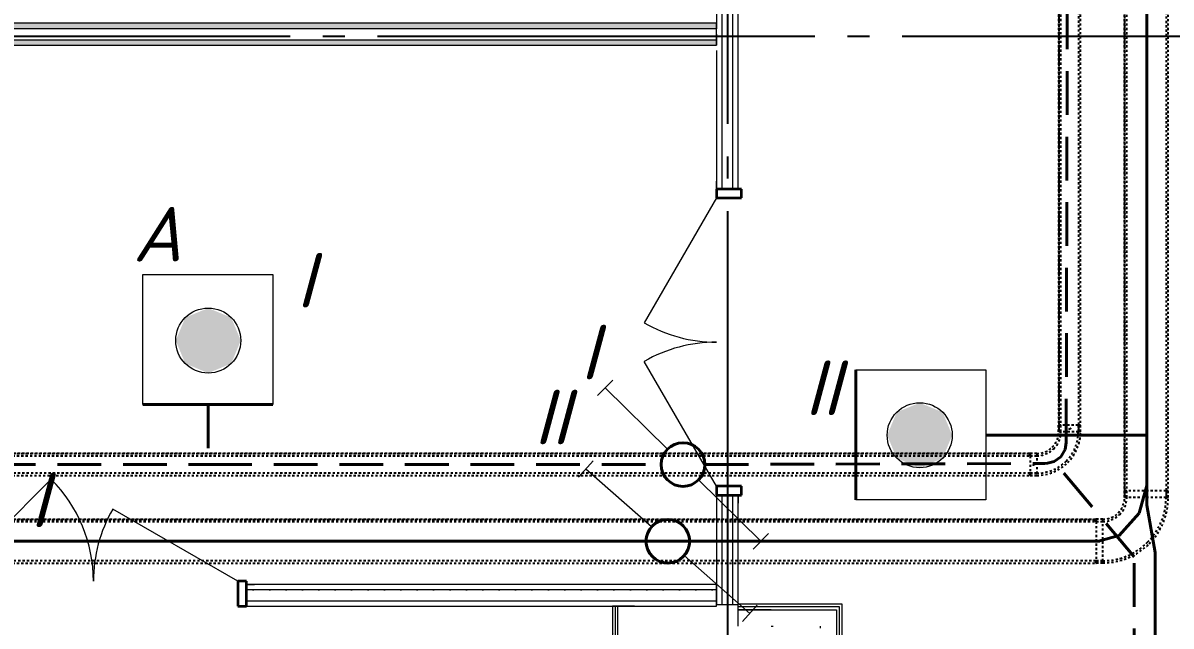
# Model space of a CAD drawing. Header units: millimetres. Extents: x 0 to 1293, y 0 to 420.
# Drawn here: x 366 to 418.5, y 192.6 to 220.2 of the extents above; entities that cross this region are included whole.
import ezdxf

# ---------------------------------------------------------------- set-up
doc = ezdxf.new("R2010")
doc.units = ezdxf.units.MM
for name, pattern in [('JIS_02_2.0', [3, 2, -1]), ('ГОСТ 2.303 5', [24, 20, -1.5, 1, -1.5]), ('СПКБ-0000-000-АР#001$0$Achse', [2300, 0, -800, 1500, 0])]:
    doc.linetypes.add(name, pattern=pattern)
for name, color, linetype in [('@000', 7, 'Continuous'), ('Viewport2ForCustomObjects_0', 7, 'Continuous'), ('СПКБ-0000-000-АР#001$0$Двери ArchiCAD', 7, 'Continuous'), ('СПКБ-0000-000-АР#001$0$Стены', 7, 'Continuous'), ('Строительные оси', 7, 'Continuous'), ('ЭМ_ЛОТКИ', 3, 'JIS_02_2.0'), ('ЭО_АВАРИЙНОЕ ОСВЕЩЕНИЕ', 7, 'Continuous'), ('ЭО_РАБОЧЕЕ ОСВЕЩЕНИЕ', 7, 'Continuous')]:
    doc.layers.add(name, color=color, linetype=linetype)
for name, color, linetype, lineweight, true_color in [('СПКБ-0000-000-АР#001$0$Двери ArchiCAD_Ном._пера__161', 7, 'Continuous', 13, 0xe11606), ('СПКБ-0000-000-АР#001$0$Двери ArchiCAD_Ном._пера__23', 7, 'Continuous', 35, 0xff6600), ('СПКБ-0000-000-АР#001$0$Двери ArchiCAD_Ном._пера__3', 7, 'Continuous', 18, 0xff6600), ('СПКБ-0000-000-АР#001$0$Стены_Ном._пера__161', 7, 'Continuous', 13, 0xe11606), ('СПКБ-0000-000-АР#001$0$Стены_Ном._пера__68', 7, 'Continuous', 20, 0xfd4435)]:
    doc.layers.add(name, color=color, linetype=linetype, lineweight=lineweight, true_color=true_color)
doc.layers.add('СПКБ-0000-000-АР#001$0$Стены_Ном._пера__1', color=7, linetype='Continuous', lineweight=13)
doc.layers.add('СПКБ-0000-000-АР#001$0$Стены_Ном._пера__20', color=1, linetype='Continuous', lineweight=20)
doc.styles.add('2.5', font='isocpeui.ttf')
pattern_1 = [(0, (0, 0), (0, 75), [0, -75])]
pattern_2 = [(0, (0, 0), (0, 173.205), [0, -100]), (0, (50, 86.6), (0, 173.205), [0, -100])]

# ---------------------------------------------------------------- blocks, each defined once
blk = doc.blocks.new('*U547')
at = {"color": 0, "linetype": 'ByBlock', "lineweight": -2}
for p, q in [((-100, -31), (-100, -8653.1)), ((-100, -8653.1), (-100, -31)), ((-90, -8653.1), (-90, -31)), ((90, -31), (90, -8653.1)), ((100, -8653.1), (100, -31)), ((100, -8653.1), (100, -31)), ((-90, -8653.1), (-100, -8653.1)), ((90, -8653.1), (-90, -8653.1)), ((100, -8653.1), (90, -8653.1))]:
    blk.add_line(p, q, dxfattribs=at)
blk.add_circle((0, -8638.1), 3.5, dxfattribs=at)
blk = doc.blocks.new('*U548')
at = {"color": 0, "linetype": 'ByBlock', "lineweight": -2}
for p, q in [((-50, -31), (-50, -8753.4)), ((-50, -8753.4), (-50, -31)), ((-40, -8753.4), (-40, -31)), ((40, -31), (40, -8753.4)), ((50, -8753.4), (50, -31)), ((50, -8753.4), (50, -31)), ((-40, -8753.4), (-50, -8753.4)), ((40, -8753.4), (-40, -8753.4)), ((50, -8753.4), (40, -8753.4))]:
    blk.add_line(p, q, dxfattribs=at)
blk.add_circle((0, -8738.4), 3.5, dxfattribs=at)
blk = doc.blocks.new('*U552')
at = {"color": 0, "linetype": 'ByBlock', "lineweight": -2}
for p, q in [((-101, 0), (-101, -29.5)), ((-101, 0), (-100.2, 0)), ((-100.2, 0), (-100.2, -29.5)), ((-100.2, 0), (-98.7, 0)), ((-98.7, 0), (98.7, 0)), ((98.7, 0), (100.2, 0)), ((100.2, 0), (100.2, -29.5)), ((100.2, 0), (101, 0)), ((101, 0), (101, -29.5)), ((-100, -31), (-100, -27206.9)), ((-90, -31), (-100, -31)), ((-100, -27206.9), (-100, -31)), ((-90, -27206.9), (-90, -31)), ((90, -31), (90, -27206.9)), ((100, -31), (90, -31)), ((100, -27206.9), (100, -31)), ((100, -27206.9), (100, -31))]:
    blk.add_line(p, q, dxfattribs=at)
blk.add_circle((0, -15), 3.5, dxfattribs=at)
for centre, radius, start, end in [((-99.8, -29.5), 1.21, 180, 247.3801), ((-100.4, -31), 0.413, 0, 67.3801), ((-99.8, -29.5), 0.413, 180, 247.3801), ((-100.4, -31), 1.21, 0, 67.3801), ((100.4, -31), 1.21, 112.6199, 180), ((99.8, -29.5), 0.413, 292.6199, 360), ((100.4, -31), 0.413, 112.6199, 180), ((99.8, -29.5), 1.21, 292.6199, 360)]:
    blk.add_arc(centre, radius, start, end, dxfattribs=at)
blk = doc.blocks.new('*U553')
at = {"color": 0, "linetype": 'ByBlock', "lineweight": -2}
for p, q in [((-50.7, 0), (-50.7, -29.5)), ((-50.7, 0), (-50, 0)), ((-50, 0), (-50, -29.5)), ((-50, 0), (-48.5, 0)), ((-48.5, 0), (48.5, 0)), ((48.5, 0), (50, 0)), ((50, 0), (50, -29.5)), ((50, 0), (50.7, 0)), ((50.7, 0), (50.7, -29.5)), ((-50, -31), (-50, -26905.6)), ((-40, -31), (-50, -31)), ((-50, -26905.6), (-50, -31)), ((-40, -26905.6), (-40, -31)), ((40, -31), (40, -26905.6)), ((50, -31), (40, -31)), ((50, -26905.6), (50, -31)), ((50, -26905.6), (50, -31))]:
    blk.add_line(p, q, dxfattribs=at)
blk.add_circle((0, -15), 3.5, dxfattribs=at)
for centre, radius, start, end in [((-49.4, -29.5), 1.33, 180, 230.0338), ((-50.6, -31), 0.629, 0, 50.0338), ((-49.4, -29.5), 0.629, 180, 230.0338), ((-50.6, -31), 1.33, 0, 50.0338), ((50.6, -31), 1.33, 129.9662, 180), ((49.4, -29.5), 0.629, 309.9662, 360), ((50.6, -31), 0.629, 129.9662, 180), ((49.4, -29.5), 1.33, 309.9662, 360)]:
    blk.add_arc(centre, radius, start, end, dxfattribs=at)
blk = doc.blocks.new('*U550')
at = {"color": 0, "linetype": 'ByBlock', "lineweight": -2}
for p, q in [((130, 330), (100, 330)), ((100, 330), (130, 330)), ((100, 320), (130, 320)), ((130, 330), (130, 320)), ((130.2, 328.9), (130, 328.9)), ((130.2, 321.2), (130.2, 328.9)), ((130.2, 320.6), (130.2, 321.2)), ((130.2, 319.4), (130.2, 320.6)), ((130.2, 319.2), (130.2, 319.4)), ((130.2, 141.2), (130.2, 319.2)), ((130, 140), (100, 140)), ((100, 130), (130, 130)), ((100, 130), (130, 130)), ((130, 140), (130, 130)), ((130, 131.5), (130.2, 131.5)), ((130.2, 141.2), (130.2, 141)), ((130.2, 141), (130.2, 139.8)), ((130.2, 139.8), (130.2, 139.2)), ((130.2, 131.5), (130.2, 139.2)), ((-200, 30), (-200, 0)), ((-200, 30), (-200, 0)), ((-200, 0), (-190, 0)), ((-190, 0), (-190, 30)), ((-190, 0), (-189.2, 0)), ((-189.2, 0), (-189, 0)), ((-189, 0), (-11, 0)), ((-10.8, 0), (-11, 0)), ((-10, 0), (-10.8, 0)), ((-10, 30), (-10, 0)), ((-10, 0), (0, 0)), ((0, 0), (0, 30)), ((0, 30), (0, 0))]:
    blk.add_line(p, q, dxfattribs=at)
for centre in [(115.2, 230.2), (-100, 15)]:
    blk.add_circle(centre, 3.5, dxfattribs=at)
for radius, start, end in [(300, 90, 135), (290, 90, 135), (300, 135, 180), (290, 135, 180), (110, 135, 180), (110, 90, 135), (100, 90, 135), (100, 135, 180)]:
    blk.add_arc((100, 30), radius, start, end, dxfattribs=at)
blk = doc.blocks.new('*U551')
at = {"color": 0, "linetype": 'ByBlock', "lineweight": -2}
for p, q in [((130, 230), (100, 230)), ((100, 230), (130, 230)), ((100, 220), (130, 220)), ((130, 230), (130, 220)), ((130.2, 228.9), (130, 228.9)), ((130.2, 221.2), (130.2, 228.9)), ((130.2, 220.6), (130.2, 221.2)), ((130.2, 219.4), (130.2, 220.6)), ((130.2, 219.2), (130.2, 219.4)), ((130.2, 141.2), (130.2, 219.2)), ((130, 140), (100, 140)), ((100, 130), (130, 130)), ((100, 130), (130, 130)), ((130, 140), (130, 130)), ((130, 131.5), (130.2, 131.5)), ((130.2, 141.2), (130.2, 141)), ((130.2, 141), (130.2, 139.8)), ((130.2, 139.8), (130.2, 139.2)), ((130.2, 131.5), (130.2, 139.2)), ((-100, 30), (-100, 0)), ((-100, 30), (-100, 0)), ((-100, 0), (-90, 0)), ((-90, 0), (-90, 30)), ((-90, 0), (-89.2, 0)), ((-89.2, 0), (-89, 0)), ((-89, 0), (-11, 0)), ((-10.8, 0), (-11, 0)), ((-10, 0), (-10.8, 0)), ((-10, 30), (-10, 0)), ((-10, 0), (0, 0)), ((0, 0), (0, 30)), ((0, 30), (0, 0))]:
    blk.add_line(p, q, dxfattribs=at)
for centre in [(115.2, 180.2), (-50, 15)]:
    blk.add_circle(centre, 3.5, dxfattribs=at)
for radius, start, end in [(200, 90, 135), (190, 90, 135), (200, 135, 180), (190, 135, 180), (110, 135, 180), (110, 90, 135), (100, 90, 135), (100, 135, 180)]:
    blk.add_arc((100, 30), radius, start, end, dxfattribs=at)
blk = doc.blocks.new('СПКБ-0000-000-АР#001$0$Двупольная Дверь 19_4')
at = {"layer": 'СПКБ-0000-000-АР#001$0$Двери ArchiCAD_Ном._пера__161', "color": 12, "linetype": 'Continuous', "lineweight": 13, "true_color": 0xe11606}
for p, q in [((-700, 0), (-737, 0)), ((-700, 0), (-700, -25)), ((700, 0), (700, -25)), ((700, 0), (737, 0)), ((-700, -25), (-700, -75)), ((700, -25), (700, -75)), ((-700, -100), (-737, -100)), ((-700, -75), (-700, -100)), ((700, -75), (700, -100)), ((700, -100), (737, -100))]:
    blk.add_line(p, q, dxfattribs=at)
at = {"layer": 'СПКБ-0000-000-АР#001$0$Двери ArchiCAD_Ном._пера__23', "color": 30, "linetype": 'Continuous', "lineweight": 35, "true_color": 0xff6600}
for p, q in [((-660, 0), (-700, 0)), ((-700, 0), (-700, -115)), ((-660, -115), (-660, 0)), ((700, 0), (660, 0)), ((660, 0), (660, -115)), ((700, -115), (700, 0)), ((-700, -115), (-660, -115)), ((660, -115), (700, -115))]:
    blk.add_line(p, q, dxfattribs=at)
at = {"layer": 'СПКБ-0000-000-АР#001$0$Двери ArchiCAD_Ном._пера__3', "color": 30, "linetype": 'Continuous', "lineweight": 18, "true_color": 0xff6600}
for p, q in [((-660, 0), (-88.4, 330)), ((660, 0), (88.4, 330))]:
    blk.add_line(p, q, dxfattribs=at)
for centre, start, end in [((-660, 0), 0, 30), ((660, 0), 150, 180)]:
    blk.add_arc(centre, 660, start, end, dxfattribs=at)
blk = doc.blocks.new('СПКБ-0000-000-АР#001$0$Стена_30', base_point=(6043.1, 15585.7))
at = {"layer": 'СПКБ-0000-000-АР#001$0$Стены_Ном._пера__161', "linetype": 'Continuous', "lineweight": 13, "true_color": 0xe11606}
h = blk.add_hatch(dxfattribs=at)
h.set_pattern_fill('ГИПС', color=12, style=0, pattern_type=2)
h.set_pattern_definition(pattern_1)
h.paths.add_polyline_path([(5993.1, 15585.7), (5993.1, 9185.8), (6018.1, 9185.8), (6018.1, 15585.7)])
h = blk.add_hatch(dxfattribs=at)
h.set_pattern_fill('ГИПС', color=12, style=0, pattern_type=2)
h.set_pattern_definition(pattern_1)
h.paths.add_polyline_path([(6093.1, 15585.7), (6068.1, 15585.7), (6068.1, 9185.8), (6093.1, 9185.8)])
h = blk.add_hatch(dxfattribs=at)
h.set_pattern_fill('ГИПС', color=12, style=0, pattern_type=2)
h.set_pattern_definition(pattern_1)
h.paths.add_polyline_path([(5993.1, 7284.7), (6018.1, 7284.7), (6018.1, 7785.8), (5993.1, 7785.8)])
h = blk.add_hatch(dxfattribs=at)
h.set_pattern_fill('ГИПС', color=12, style=0, pattern_type=2)
h.set_pattern_definition(pattern_1)
h.paths.add_polyline_path([(6068.1, 7284.7), (6093.1, 7284.7), (6093.1, 7785.8), (6068.1, 7785.8)])
at = {"layer": 'СПКБ-0000-000-АР#001$0$Стены_Ном._пера__161', "color": 12, "linetype": 'Continuous', "lineweight": 13, "true_color": 0xe11606}
for p, q in [((6018.1, 15585.7), (6018.1, 9185.8)), ((6068.1, 9185.8), (6068.1, 15585.7)), ((5993.1, 9185.8), (5993.1, 9222.8)), ((6093.1, 9185.8), (6093.1, 9222.8)), ((5993.1, 9185.8), (6018.1, 9185.8)), ((6018.1, 9185.8), (6068.1, 9185.8)), ((6068.1, 9185.8), (6093.1, 9185.8)), ((5993.1, 7785.8), (5993.1, 7748.8)), ((5993.1, 7785.8), (6018.1, 7785.8)), ((6018.1, 7785.8), (6018.1, 7284.7)), ((6018.1, 7785.8), (6068.1, 7785.8)), ((6068.1, 7284.7), (6068.1, 7785.8)), ((6068.1, 7785.8), (6093.1, 7785.8)), ((6093.1, 7785.8), (6093.1, 7748.8))]:
    blk.add_line(p, q, dxfattribs=at)
at = {"layer": 'СПКБ-0000-000-АР#001$0$Стены_Ном._пера__161', "color": 12, "linetype": 'Continuous', "lineweight": 13, "true_color": 0xe11606, "flags": 128}
for points in [[(5993.1, 15585.7), (5993.1, 9921.1)], [(6093.1, 9185.8), (6093.1, 15585.7)], [(5993.1, 9896.1), (5993.1, 9846.1)], [(5993.1, 9821.1), (5993.1, 9185.8)], [(5993.1, 7785.8), (5993.1, 7284.7)], [(6093.1, 7284.7), (6093.1, 7785.8)], [(5993.1, 7284.7), (6093.1, 7284.7)]]:
    blk.add_lwpolyline(points, dxfattribs=at)
at = {"layer": 'СПКБ-0000-000-АР#001$0$Двери ArchiCAD', "color": 21, "linetype": 'Continuous', "lineweight": 18, "true_color": 0xff9955, "zscale": 1000, "rotation": 90}
blk.add_blockref('СПКБ-0000-000-АР#001$0$Двупольная Дверь 19_4', (5993.1, 8485.8), dxfattribs=at)
blk = doc.blocks.new('СПКБ-0000-000-АР#001$0$Стена_99', base_point=(6468.2, 6585.7))
at = {"layer": 'СПКБ-0000-000-АР#001$0$Стены_Ном._пера__20', "linetype": 'Continuous', "lineweight": 20}
h = blk.add_hatch(dxfattribs=at)
h.set_pattern_fill('ШТУКАТУРКА', color=1, style=0, pattern_type=2)
h.set_pattern_definition(pattern_2)
h.paths.add_polyline_path([(6543.2, 7260.7), (6543.2, 6510.7), (6556.2, 6497.7), (6556.2, 7273.7)])
h = blk.add_hatch(dxfattribs=at)
h.set_pattern_fill('ШТУКАТУРКА', color=1, style=0, pattern_type=2)
h.set_pattern_definition(pattern_2)
h.paths.add_polyline_path([(6568.2, 6485.7), (6568.2, 7285.7), (6556.2, 7273.7), (6556.2, 6497.7)])
at = {"layer": 'СПКБ-0000-000-АР#001$0$Стены_Ном._пера__1', "color": 7, "linetype": 'СПКБ-0000-000-АР#001$0$Achse', "lineweight": 13, "flags": 128}
blk.add_lwpolyline([(6468.2, 7185.7), (6468.2, 6585.7)], dxfattribs=at)
at = {"layer": 'СПКБ-0000-000-АР#001$0$Стены_Ном._пера__20', "color": 1, "linetype": 'Continuous', "lineweight": 20, "flags": 128}
blk.add_lwpolyline([(6568.2, 6485.7), (6568.2, 7285.7)], dxfattribs=at)
at = {"layer": 'СПКБ-0000-000-АР#001$0$Стены_Ном._пера__68', "color": 20, "linetype": 'Continuous', "lineweight": 20, "true_color": 0xfd4435}
for p, q in [((6543.2, 7260.7), (6543.2, 6510.7)), ((6556.2, 6497.7), (6556.2, 7273.7))]:
    blk.add_line(p, q, dxfattribs=at)
blk = doc.blocks.new('СПКБ-0000-000-АР#001$0$Стена_100', base_point=(5617.8, 6585.7))
at = {"layer": 'СПКБ-0000-000-АР#001$0$Стены_Ном._пера__20', "linetype": 'Continuous', "lineweight": 20}
h = blk.add_hatch(dxfattribs=at)
h.set_pattern_fill('ШТУКАТУРКА', color=1, style=0, pattern_type=2)
h.set_pattern_definition(pattern_2)
h.paths.add_polyline_path([(5517.8, 7276.2), (5517.8, 6485.7), (5529.8, 6497.7), (5529.8, 7276.2)])
h = blk.add_hatch(dxfattribs=at)
h.set_pattern_fill('ШТУКАТУРКА', color=1, style=0, pattern_type=2)
h.set_pattern_definition(pattern_2)
h.paths.add_polyline_path([(5542.8, 6510.7), (5542.8, 7276.2), (5529.8, 7276.2), (5529.8, 6497.7)])
at = {"layer": 'СПКБ-0000-000-АР#001$0$Стены_Ном._пера__1', "color": 7, "linetype": 'Continuous', "lineweight": 13, "flags": 128}
blk.add_lwpolyline([(5617.8, 7276.2), (5542.8, 7276.2)], dxfattribs=at)
at = {"layer": 'СПКБ-0000-000-АР#001$0$Стены_Ном._пера__1', "color": 7, "linetype": 'СПКБ-0000-000-АР#001$0$Achse', "lineweight": 13, "flags": 128}
blk.add_lwpolyline([(5617.8, 6585.7), (5617.8, 7276.2)], dxfattribs=at)
at = {"layer": 'СПКБ-0000-000-АР#001$0$Стены_Ном._пера__20', "color": 1, "linetype": 'Continuous', "lineweight": 20, "flags": 128}
for points in [[(5529.8, 7276.2), (5517.8, 7276.2)], [(5517.8, 7276.2), (5517.8, 6485.7)], [(5542.8, 7276.2), (5529.8, 7276.2)]]:
    blk.add_lwpolyline(points, dxfattribs=at)
at = {"layer": 'СПКБ-0000-000-АР#001$0$Стены_Ном._пера__68', "color": 20, "linetype": 'Continuous', "lineweight": 20, "true_color": 0xfd4435}
for p, q in [((5529.8, 7276.2), (5529.8, 6497.7)), ((5542.8, 6510.7), (5542.8, 7276.2))]:
    blk.add_line(p, q, dxfattribs=at)
blk = doc.blocks.new('СПКБ-0000-000-АР#001$0$Стена_101', base_point=(6468.2, 7185.7))
at = {"layer": 'СПКБ-0000-000-АР#001$0$Стены_Ном._пера__20', "linetype": 'Continuous', "lineweight": 20}
h = blk.add_hatch(dxfattribs=at)
h.set_pattern_fill('ШТУКАТУРКА', color=1, style=0, pattern_type=2)
h.set_pattern_definition(pattern_2)
h.paths.add_polyline_path([(6243.1, 7285.7), (6093.1, 7285.7), (6093.1, 7273.7), (6243.1, 7273.7)])
h = blk.add_hatch(dxfattribs=at)
h.set_pattern_fill('ШТУКАТУРКА', color=1, style=0, pattern_type=2)
h.set_pattern_definition(pattern_2)
h.paths.add_polyline_path([(6243.1, 7273.7), (6093.1, 7273.7), (6093.1, 7260.7), (6243.1, 7260.7)])
h = blk.add_hatch(dxfattribs=at)
h.set_pattern_fill('ШТУКАТУРКА', color=1, style=0, pattern_type=2)
h.set_pattern_definition(pattern_2)
h.paths.add_polyline_path([(6568.2, 7285.7), (6243.1, 7285.7), (6243.1, 7273.7), (6556.2, 7273.7)])
h = blk.add_hatch(dxfattribs=at)
h.set_pattern_fill('ШТУКАТУРКА', color=1, style=0, pattern_type=2)
h.set_pattern_definition(pattern_2)
h.paths.add_polyline_path([(6243.1, 7260.7), (6543.2, 7260.7), (6556.2, 7273.7), (6243.1, 7273.7)])
at = {"layer": 'СПКБ-0000-000-АР#001$0$Стены_Ном._пера__1', "color": 7, "linetype": 'Continuous', "lineweight": 13, "flags": 128}
blk.add_lwpolyline([(6093.1, 7185.7), (6093.1, 7260.7)], dxfattribs=at)
at = {"layer": 'СПКБ-0000-000-АР#001$0$Стены_Ном._пера__1', "color": 7, "linetype": 'СПКБ-0000-000-АР#001$0$Achse', "lineweight": 13, "flags": 128}
blk.add_lwpolyline([(6243.1, 7185.7), (6468.2, 7185.7)], dxfattribs=at)
at = {"layer": 'СПКБ-0000-000-АР#001$0$Стены_Ном._пера__20', "color": 1, "linetype": 'Continuous', "lineweight": 20, "flags": 128}
for points in [[(6568.2, 7285.7), (6093.1, 7285.7)], [(6093.1, 7273.7), (6093.1, 7285.7)], [(6093.1, 7260.7), (6093.1, 7273.7)]]:
    blk.add_lwpolyline(points, dxfattribs=at)
at = {"layer": 'СПКБ-0000-000-АР#001$0$Стены_Ном._пера__68', "color": 20, "linetype": 'Continuous', "lineweight": 20, "true_color": 0xfd4435}
for p, q in [((6243.1, 7273.7), (6093.1, 7273.7)), ((6243.1, 7260.7), (6093.1, 7260.7)), ((6093.1, 7260.7), (6243.1, 7260.7)), ((6556.2, 7273.7), (6243.1, 7273.7)), ((6243.1, 7260.7), (6543.2, 7260.7))]:
    blk.add_line(p, q, dxfattribs=at)
blk = doc.blocks.new('СПКБ-0000-000-АР#001$0$Стена_136', base_point=(-12446.9, 9895.7))
at = {"layer": 'СПКБ-0000-000-АР#001$0$Стены_Ном._пера__161', "linetype": 'Continuous', "lineweight": 13, "true_color": 0xe11606}
h = blk.add_hatch(dxfattribs=at)
h.set_pattern_fill('ГИПС', color=12, style=0, pattern_type=2)
h.set_pattern_definition(pattern_1)
h.paths.add_polyline_path([(5993.1, 9945.7), (-12396.9, 9945.7), (-12421.9, 9920.7), (5993.1, 9920.7)])
h = blk.add_hatch(dxfattribs=at)
h.set_pattern_fill('ГИПС', color=12, style=0, pattern_type=2)
h.set_pattern_definition(pattern_1)
h.paths.add_polyline_path([(-12496.9, 9845.7), (5993.1, 9845.7), (5993.1, 9870.7), (-12471.9, 9870.7)])
at = {"layer": 'СПКБ-0000-000-АР#001$0$Стены_Ном._пера__161', "color": 12, "linetype": 'Continuous', "lineweight": 13, "true_color": 0xe11606}
for p, q in [((5993.1, 9920.7), (-12421.9, 9920.7)), ((-12471.9, 9870.7), (5993.1, 9870.7))]:
    blk.add_line(p, q, dxfattribs=at)
at = {"layer": 'СПКБ-0000-000-АР#001$0$Стены_Ном._пера__161', "color": 12, "linetype": 'Continuous', "lineweight": 13, "true_color": 0xe11606, "flags": 128}
for points in [[(5993.1, 9945.7), (-12396.9, 9945.7)], [(5993.1, 9845.7), (5993.1, 9945.7)], [(-12496.9, 9845.7), (5993.1, 9845.7)]]:
    blk.add_lwpolyline(points, dxfattribs=at)
blk = doc.blocks.new('СПКБ-0000-000-АР#001$0$Двупольная Дверь 19_9')
at = {"layer": 'СПКБ-0000-000-АР#001$0$Двери ArchiCAD_Ном._пера__161', "color": 12, "linetype": 'Continuous', "lineweight": 13, "true_color": 0xe11606}
for p, q in [((-700, -15), (-737, -15)), ((-700, -40), (-700, -15)), ((-700, -90), (-700, -40)), ((700, -40), (700, -15)), ((700, -15), (737, -15)), ((700, -90), (700, -40)), ((-700, -115), (-700, -90)), ((700, -115), (700, -90)), ((-700, -115), (-737, -115)), ((700, -115), (737, -115))]:
    blk.add_line(p, q, dxfattribs=at)
at = {"layer": 'СПКБ-0000-000-АР#001$0$Двери ArchiCAD_Ном._пера__23', "color": 30, "linetype": 'Continuous', "lineweight": 35, "true_color": 0xff6600}
for p, q in [((-660, 0), (-700, 0)), ((-700, 0), (-700, -115)), ((-660, -115), (-660, 0)), ((700, 0), (660, 0)), ((660, 0), (660, -115)), ((700, -115), (700, 0)), ((-700, -115), (-660, -115)), ((660, -115), (700, -115))]:
    blk.add_line(p, q, dxfattribs=at)
at = {"layer": 'СПКБ-0000-000-АР#001$0$Двери ArchiCAD_Ном._пера__3', "color": 30, "linetype": 'Continuous', "lineweight": 18, "true_color": 0xff6600}
for p, q in [((-660, 0), (-193.3, 466.7)), ((660, 0), (88.4, 330))]:
    blk.add_line(p, q, dxfattribs=at)
for centre, start, end in [((-660, 0), 0, 45), ((660, 0), 150, 180)]:
    blk.add_arc(centre, 660, start, end, dxfattribs=at)
blk = doc.blocks.new('СПКБ-0000-000-АР#001$0$Стена_139', base_point=(5993.1, 7376.2))
at = {"layer": 'СПКБ-0000-000-АР#001$0$Стены_Ном._пера__161', "linetype": 'Continuous', "lineweight": 13, "true_color": 0xe11606}
h = blk.add_hatch(dxfattribs=at)
h.set_pattern_fill('ГИПС', color=12, style=0, pattern_type=2)
h.set_pattern_definition(pattern_1)
h.paths.add_polyline_path([(5993.1, 7376.2), (3842.9, 7376.2), (3842.9, 7351.2), (5993.1, 7351.2)])
h = blk.add_hatch(dxfattribs=at)
h.set_pattern_fill('ГИПС', color=12, style=0, pattern_type=2)
h.set_pattern_definition(pattern_1)
h.paths.add_polyline_path([(3842.9, 7276.2), (5993.1, 7276.2), (5993.1, 7301.2), (3842.9, 7301.2)])
at = {"layer": 'СПКБ-0000-000-АР#001$0$Стены_Ном._пера__161', "color": 12, "linetype": 'Continuous', "lineweight": 13, "true_color": 0xe11606}
for p, q in [((3842.9, 7376.2), (3879.9, 7376.2)), ((3842.9, 7351.2), (3842.9, 7376.2)), ((5993.1, 7351.2), (3842.9, 7351.2)), ((3842.9, 7301.2), (3842.9, 7351.2)), ((3842.9, 7301.2), (5993.1, 7301.2)), ((3842.9, 7276.2), (3842.9, 7301.2)), ((3842.9, 7276.2), (3879.9, 7276.2))]:
    blk.add_line(p, q, dxfattribs=at)
at = {"layer": 'СПКБ-0000-000-АР#001$0$Стены_Ном._пера__161', "color": 12, "linetype": 'Continuous', "lineweight": 13, "true_color": 0xe11606, "flags": 128}
for points in [[(5993.1, 7376.2), (3842.9, 7376.2)], [(5993.1, 7276.2), (5993.1, 7376.2)], [(3842.9, 7276.2), (5993.1, 7276.2)]]:
    blk.add_lwpolyline(points, dxfattribs=at)
at = {"layer": 'СПКБ-0000-000-АР#001$0$Двери ArchiCAD', "color": 21, "linetype": 'Continuous', "lineweight": 18, "true_color": 0xff9955, "zscale": 1000}
blk.add_blockref('СПКБ-0000-000-АР#001$0$Двупольная Дверь 19_9', (3142.9, 7391.2), dxfattribs=at)
blk = doc.blocks.new('*E595')
at = {"layer": 'СПКБ-0000-000-АР#001$0$Стены', "color": 12, "lineweight": 13, "true_color": 0xe11606, "xscale": 0.01, "yscale": 0.01, "zscale": 0.01}
for name, p in [('СПКБ-0000-000-АР#001$0$Стена_30', (336.75, 206.5)), ('СПКБ-0000-000-АР#001$0$Стена_136', (151.85, 149.6)), ('СПКБ-0000-000-АР#001$0$Стена_139', (336.25, 124.404))]:
    blk.add_blockref(name, p, dxfattribs=at)
at = {"layer": 'СПКБ-0000-000-АР#001$0$Стены', "color": 12, "lineweight": 50, "true_color": 0xdf0000, "xscale": 0.01, "yscale": 0.01, "zscale": 0.01}
for name, p in [('СПКБ-0000-000-АР#001$0$Стена_101', (341, 122.5)), ('СПКБ-0000-000-АР#001$0$Стена_99', (341, 116.5)), ('СПКБ-0000-000-АР#001$0$Стена_100', (332.497, 116.5))]:
    blk.add_blockref(name, p, dxfattribs=at)
blk = doc.blocks.new('*E596')
at = {"layer": 'Строительные оси', "color": 3, "linetype": 'ГОСТ 2.303 5', "lineweight": 25}
for p, q in [((358.188, 318), (358.188, 14)), ((578.188, 158), (14.188, 158))]:
    blk.add_line(p, q, dxfattribs=at)
at = {"layer": 'ЭО_АВАРИЙНОЕ ОСВЕЩЕНИЕ', "color": 1, "linetype": 'JIS_02_2.0', "lineweight": 40}
for p, q in [((373.688, 139.408), (373.899, 220.3)), ((334.44, 141.147), (334.44, 138.395)), ((373.648, 139.088), (373.688, 139.408)), ((373.137, 138.528), (373.447, 138.75)), ((373.447, 138.75), (373.648, 139.088)), ((321.542, 138.395), (334.44, 138.395)), ((334.44, 138.395), (355.158, 138.395)), ((357.158, 138.398), (372.424, 138.442)), ((372.424, 138.442), (372.717, 138.45)), ((372.717, 138.45), (372.829, 138.461)), ((372.829, 138.461), (373.137, 138.528)), ((376.802, 134.169), (373.137, 138.528)), ((376.802, 104.884), (376.802, 134.169))]:
    blk.add_line(p, q, dxfattribs=at)
at = {"layer": 'ЭО_АВАРИЙНОЕ ОСВЕЩЕНИЕ', "color": 7, "lineweight": 0}
for p, q in [((331.446, 141.149), (331.45, 147.099)), ((331.45, 147.099), (337.4, 147.095)), ((337.4, 147.095), (337.396, 141.145)), ((352.25, 141.554), (352.953, 142.265)), ((355.447, 139.098), (352.602, 141.91)), ((356.869, 137.692), (359.714, 134.881)), ((360.066, 135.236), (359.363, 134.525))]:
    blk.add_line(p, q, dxfattribs=at)
at = {"layer": 'ЭО_АВАРИЙНОЕ ОСВЕЩЕНИЕ', "color": 1, "lineweight": 40}
blk.add_line((337.396, 141.145), (331.446, 141.149), dxfattribs=at)
at = {"layer": 'ЭО_АВАРИЙНОЕ ОСВЕЩЕНИЕ', "color": 7, "lineweight": 0}
blk.add_circle((334.44, 144.073), 1.488, dxfattribs=at)
at = {"layer": 'ЭО_АВАРИЙНОЕ ОСВЕЩЕНИЕ', "color": 1, "lineweight": 40}
blk.add_circle((356.158, 138.395), 1, dxfattribs=at)
at = {"layer": 'ЭО_АВАРИЙНОЕ ОСВЕЩЕНИЕ', "color": 1, "lineweight": 0}
for points in [[(334.441, 145.56), (333.389, 145.125), (335.49, 145.125)], [(333.389, 145.124), (332.953, 144.074), (335.927, 144.074)], [(333.389, 145.125), (333.389, 145.124), (335.493, 145.124)], [(333.389, 145.125), (335.49, 145.125), (335.493, 145.124)], [(333.389, 145.124), (335.493, 145.124), (335.927, 144.074)], [(332.953, 144.074), (332.954, 144.072), (335.928, 144.072)], [(332.953, 144.074), (335.927, 144.074), (335.928, 144.072)], [(332.954, 144.072), (333.388, 143.021), (335.492, 143.021)], [(332.954, 144.072), (335.928, 144.072), (335.492, 143.021)], [(333.388, 143.021), (333.391, 143.02), (335.492, 143.02)], [(333.388, 143.021), (335.492, 143.021), (335.492, 143.02)], [(333.391, 143.02), (335.492, 143.02), (334.439, 142.585)]]:
    blk.add_solid(points, dxfattribs=at)
at = {"layer": 'ЭО_РАБОЧЕЕ ОСВЕЩЕНИЕ', "color": 5, "lineweight": 40}
for p, q in [((377.383, 139.737), (377.383, 182.564)), ((364.061, 136.779), (364.061, 142.729)), ((370.011, 139.737), (377.383, 139.737)), ((377.383, 137.543), (377.383, 139.737)), ((377.032, 136.173), (377.383, 137.442)), ((377.383, 137.442), (377.383, 137.543)), ((377.383, 136.543), (377.383, 137.543)), ((376.115, 135.148), (377.032, 136.173)), ((377.753, 134.372), (377.383, 136.543)), ((375.161, 134.885), (376.115, 135.148)), ((316.3, 134.885), (355.143, 134.885)), ((355.143, 134.885), (355.501, 134.886)), ((355.143, 134.885), (355.466, 134.885)), ((355.466, 134.885), (355.501, 134.886)), ((355.466, 134.885), (355.501, 134.885)), ((355.501, 134.886), (355.501, 134.885)), ((355.501, 134.885), (375.161, 134.885)), ((375.161, 134.885), (375.161, 134.885)), ((377.753, 107.051), (377.753, 134.372))]:
    blk.add_line(p, q, dxfattribs=at)
at = {"layer": 'ЭО_РАБОЧЕЕ ОСВЕЩЕНИЕ', "color": 7, "lineweight": 0}
for p, q in [((364.061, 142.729), (370.011, 142.729)), ((370.011, 142.729), (370.011, 136.779)), ((351.383, 137.815), (352.044, 138.565)), ((354.715, 135.546), (351.714, 138.19)), ((370.011, 136.779), (364.061, 136.779)), ((356.216, 134.224), (359.218, 131.581)), ((359.548, 131.956), (358.888, 131.205))]:
    blk.add_line(p, q, dxfattribs=at)
blk.add_circle((366.987, 139.737), 1.488, dxfattribs=at)
at = {"layer": 'ЭО_РАБОЧЕЕ ОСВЕЩЕНИЕ', "color": 5, "lineweight": 40}
blk.add_circle((355.466, 134.885), 1, dxfattribs=at)
at = {"layer": 'ЭО_РАБОЧЕЕ ОСВЕЩЕНИЕ', "color": 5, "lineweight": 0}
for points in [[(365.935, 140.789), (365.499, 139.737), (368.474, 139.737)], [(366.987, 141.224), (365.935, 140.789), (368.038, 140.789)], [(365.935, 140.789), (368.038, 140.789), (368.474, 139.737)], [(365.499, 139.737), (365.935, 138.685), (368.038, 138.685)], [(365.499, 139.737), (368.474, 139.737), (368.038, 138.685)], [(365.935, 138.685), (368.038, 138.685), (366.987, 138.249)]]:
    blk.add_solid(points, dxfattribs=at)

msp = doc.modelspace()

# ---------------------------------------------------------------- block references
at = {"layer": '@000', "color": 1, "linetype": 'JIS_02_2.0', "lineweight": 40}
msp.add_blockref('*E595', (61.438, 70.086), dxfattribs=at)
at = {"layer": 'Viewport2ForCustomObjects_0'}
msp.add_blockref('*E596', (40, 61.586), dxfattribs=at)
at = {"layer": 'ЭМ_ЛОТКИ', "xscale": 0.01, "yscale": 0.01, "zscale": 0.01}
for name, p in [('*U548', (413.848, 289.018, 30)), ('*U547', (417.358, 285.009, 30))]:
    msp.add_blockref(name, p, dxfattribs=at)
at = {"layer": 'ЭМ_ЛОТКИ'}
for name, p, xscale, yscale, zscale, rotation in [('*U551', (413.344, 201.783, 30), 0.009999999999999997, 0.009999999999999997, 0.009999999999999997, 180), ('*U553', (412.342, 199.981, 30), 0.01, 0.01, 0.01, 270), ('*U550', (416.36, 198.775, 30), 0.009999999999999997, 0.009999999999999997, 0.009999999999999997, 180), ('*U552', (415.354, 196.471, 30), 0.01, 0.01, 0.01, 270)]:
    msp.add_blockref(name, p, dxfattribs=dict(at, xscale=xscale, yscale=yscale, zscale=zscale, rotation=rotation))

# ---------------------------------------------------------------- texts
at = {"layer": 'ЭО_АВАРИЙНОЕ ОСВЕЩЕНИЕ', "color": 1, "insert": (372.106, 210.528), "char_height": 2.5, "attachment_point": 5, "style": '2.5'}
msp.add_mtext('А', dxfattribs=at)
at = {"layer": 'ЭО_АВАРИЙНОЕ ОСВЕЩЕНИЕ', "char_height": 2.5, "attachment_point": 5, "style": '2.5'}
for insert in [(378.877, 208.425), (391.868, 205.134), (366.694, 198.366)]:
    msp.add_mtext('I', dxfattribs=dict(at, insert=insert))
at = {"layer": 'ЭО_РАБОЧЕЕ ОСВЕЩЕНИЕ', "char_height": 2.5, "attachment_point": 5, "style": '2.5'}
for insert in [(402.531, 203.499), (390.145, 202.159)]:
    msp.add_mtext('II', dxfattribs=dict(at, insert=insert))

doc.saveas('drawing.dxf')
